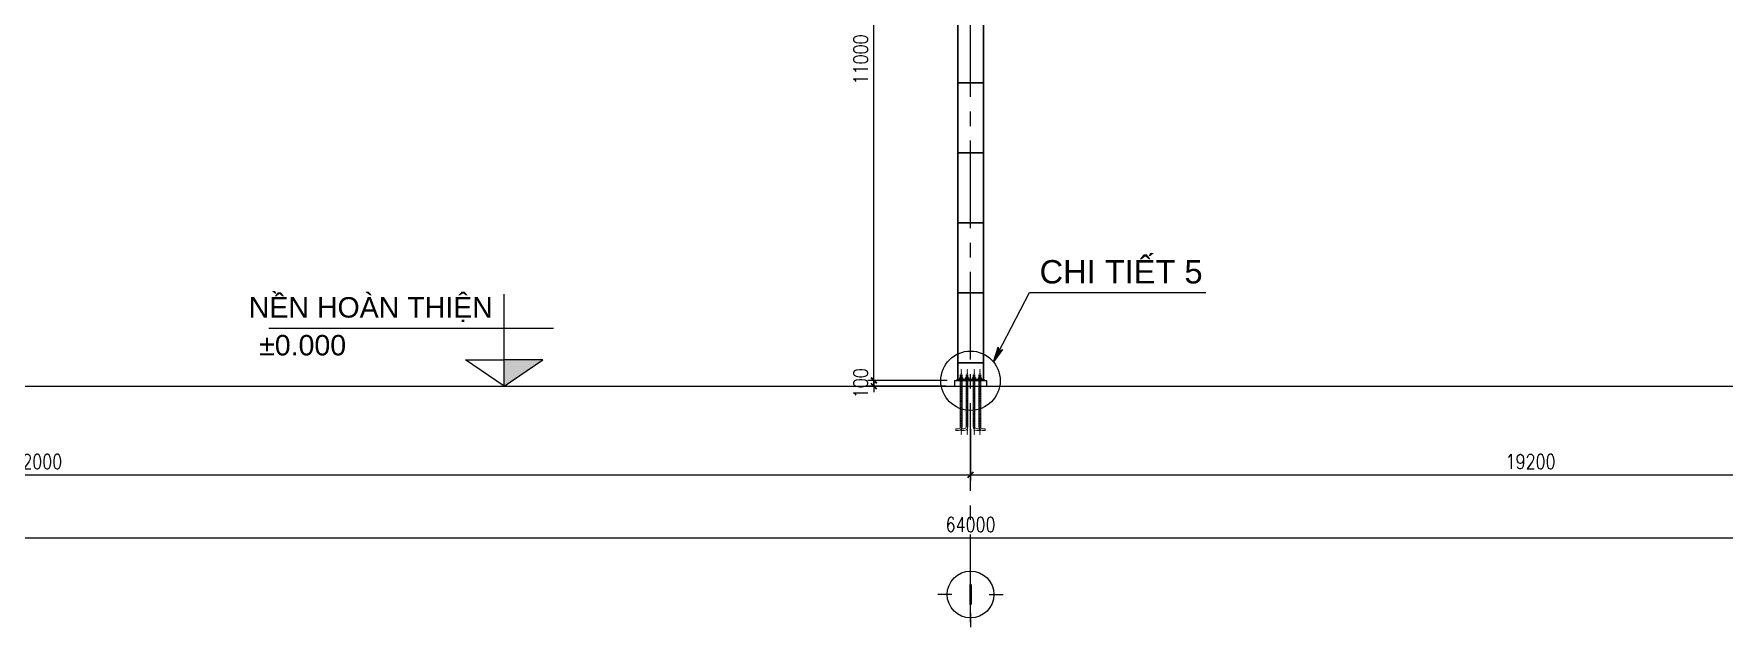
# Model space of a CAD drawing. Header units: inches. Extents: x 651127 to 1529722, y 768575 to 1021311.
# Drawn here: x 1023215 to 1052193, y 865900 to 876067 of the extents above; entities that cross this region are included whole.
import ezdxf
from ezdxf.enums import TextEntityAlignment as Align

# ---------------------------------------------------------------- set-up
doc = ezdxf.new("R2010")
doc.units = ezdxf.units.IN
doc.header["$LTSCALE"] = 1000
doc.header["$MEASUREMENT"] = 0
doc.linetypes.add('CENTER2', pattern=[1.125, 0.75, -0.125, 0.125, -0.125])
doc.linetypes.add('DASHDOTX2', pattern=[2, 1, -0.5, 0, -0.5])
doc.layers.get('DEFPOINTS').update_dxf_attribs({"color": 8, "lineweight": 9})
for name, color, linetype in [('DWGshare.com_12', 51, 'Continuous'), ('DWGshare.com_14', 7, 'Continuous'), ('DWGshare.com_16', 2, 'Continuous'), ('DWGshare.com_19', 136, 'Continuous'), ('DWGshare.com_2', 147, 'Continuous'), ('DWGshare.com_3', 7, 'Continuous'), ('DWGshare.com_32', 253, 'Continuous'), ('DWGshare.com_33', 9, 'Continuous'), ('DWGshare.com_34', 1, 'Continuous'), ('DWGshare.com_4', 8, 'CENTER2'), ('DWGshare.com_6', 40, 'Continuous')]:
    doc.layers.add(name, color=color, linetype=linetype)
doc.layers.add('DWGshare.com_20', color=115, linetype='Continuous', lineweight=20)
doc.styles.add('DWGshare.com_2', font='VHELVEB.TTF')
doc.styles.add('DWGshare.com_4', font='romans.shx', dxfattribs={"width": 0.8})
doc.styles.add('DWGshare.com_6', font='VHELVEN.TTF')
doc.dimstyles.new('DWGshare.com_1', dxfattribs={"dimscale": 100, "dimtxt": 2.5, "dimasz": 1, "dimexe": 1, "dimexo": 1.5, "dimgap": 1, "dimtad": 1, "dimdec": 0, "dimzin": 0, "dimdsep": 46, "dimtxsty": 'DWGshare.com_4', "dimblk": 'DWGshare.com_1', "dimcen": 1.5, "dimdle": 1, "dimclrd": 256, "dimclre": 256, "dimclrt": 7, "dimadec": 0, "dimazin": 0, "dimtfac": 1, "dimtdec": 0, "dimtix": 1, "dimtmove": 2, "dimatfit": 3, "dimfxl": 1, "dimtolj": 1, "dimtzin": 0, "dimarcsym": 0})
doc.dimstyles.new('DWGshare.com_4', dxfattribs={"dimscale": 100, "dimtxt": 2.5, "dimasz": 2, "dimexe": 1, "dimexo": 1.5, "dimgap": 1, "dimtad": 1, "dimdec": 0, "dimlfac": 0.5, "dimzin": 0, "dimdsep": 46, "dimtxsty": 'DWGshare.com_4', "dimblk": 'DWGshare.com_6', "dimcen": 1.5, "dimdle": 1, "dimclrd": 256, "dimclre": 256, "dimclrt": 7, "dimadec": 0, "dimazin": 0, "dimtfac": 1, "dimtdec": 0, "dimtix": 1, "dimtmove": 2, "dimatfit": 3, "dimldrblk": 'DWGshare.com_6', "dimfxl": 1, "dimtolj": 1, "dimtzin": 0, "dimarcsym": 0})

# ---------------------------------------------------------------- blocks, each defined once
blk = doc.blocks.new('DWGshare.com_1')
at = {"color": 0, "linetype": 'ByBlock', "const_width": 0.3}
blk.add_lwpolyline([(-0.5, -0.5), (0.5, 0.5)], dxfattribs=at)
blk = doc.blocks.new('*D232')
at = {"layer": 'DEFPOINTS', "color": 0, "transparency": 16777216}
for p in [(1007273, 869441), (1039273, 869441), (1039273, 868512)]:
    blk.add_point(p, dxfattribs=at)
at = {"layer": 'DWGshare.com_2', "lineweight": -2, "transparency": 16777216}
for p, q in [((1007273, 869291), (1007273, 868412)), ((1039273, 869291), (1039273, 868412)), ((1007173, 868512), (1039373, 868512))]:
    blk.add_line(p, q, dxfattribs=at)
at = {"layer": 'DWGshare.com_2', "lineweight": -2, "transparency": 16777216, "xscale": 100, "yscale": 100, "zscale": 100, "rotation": 180}
blk.add_blockref('DWGshare.com_1', (1007273, 868512), dxfattribs=at)
at = {"layer": 'DWGshare.com_2', "lineweight": -2, "transparency": 16777216, "xscale": 100, "yscale": 100, "zscale": 100}
blk.add_blockref('DWGshare.com_1', (1039273, 868512), dxfattribs=at)
at = {"layer": 'DWGshare.com_2', "color": 7, "transparency": 16777216, "insert": (1023273, 868737), "char_height": 250, "attachment_point": 5, "style": 'DWGshare.com_4'}
blk.add_mtext('\\A1;32000', dxfattribs=at)
blk = doc.blocks.new('*D233')
at = {"layer": 'DEFPOINTS', "color": 0, "transparency": 16777216}
for p in [(1039273, 869441), (1058473, 869441), (1058473, 868512)]:
    blk.add_point(p, dxfattribs=at)
at = {"layer": 'DWGshare.com_2', "lineweight": -2, "transparency": 16777216}
for p, q in [((1039273, 869291), (1039273, 868412)), ((1058473, 869291), (1058473, 868412)), ((1039173, 868512), (1058573, 868512))]:
    blk.add_line(p, q, dxfattribs=at)
at = {"layer": 'DWGshare.com_2', "lineweight": -2, "transparency": 16777216, "xscale": 100, "yscale": 100, "zscale": 100, "rotation": 180}
blk.add_blockref('DWGshare.com_1', (1039273, 868512), dxfattribs=at)
at = {"layer": 'DWGshare.com_2', "lineweight": -2, "transparency": 16777216, "xscale": 100, "yscale": 100, "zscale": 100}
blk.add_blockref('DWGshare.com_1', (1058473, 868512), dxfattribs=at)
at = {"layer": 'DWGshare.com_2', "color": 7, "transparency": 16777216, "insert": (1048873, 868737), "char_height": 250, "attachment_point": 5, "style": 'DWGshare.com_4'}
blk.add_mtext('\\A1;19200', dxfattribs=at)
blk = doc.blocks.new('*D234')
at = {"layer": 'DEFPOINTS', "color": 0, "transparency": 16777216}
for p in [(1071273, 869883), (1007273, 869597), (1071273, 867433)]:
    blk.add_point(p, dxfattribs=at)
at = {"layer": 'DWGshare.com_2', "lineweight": -2, "transparency": 16777216}
for p, q in [((1071273, 869733), (1071273, 867333)), ((1007273, 869447), (1007273, 867333)), ((1007173, 867433), (1071373, 867433))]:
    blk.add_line(p, q, dxfattribs=at)
at = {"layer": 'DWGshare.com_2', "lineweight": -2, "transparency": 16777216, "xscale": 100, "yscale": 100, "zscale": 100, "rotation": 180}
blk.add_blockref('DWGshare.com_1', (1007273, 867433), dxfattribs=at)
at = {"layer": 'DWGshare.com_2', "lineweight": -2, "transparency": 16777216, "xscale": 100, "yscale": 100, "zscale": 100}
blk.add_blockref('DWGshare.com_1', (1071273, 867433), dxfattribs=at)
at = {"layer": 'DWGshare.com_2', "color": 7, "transparency": 16777216, "insert": (1039273, 867658), "char_height": 250, "attachment_point": 5, "style": 'DWGshare.com_4'}
blk.add_mtext('\\A1;64000', dxfattribs=at)
blk = doc.blocks.new('*D235')
at = {"layer": 'DEFPOINTS', "color": 0, "transparency": 16777216}
for p in [(1037615, 881128), (1039198, 881128), (1039023, 870129)]:
    blk.add_point(p, dxfattribs=at)
at = {"layer": 'DWGshare.com_19', "lineweight": -2, "transparency": 16777216}
for p, q in [((1039048, 881128), (1037515, 881128)), ((1037615, 870029), (1037615, 881228)), ((1038873, 870129), (1037515, 870129))]:
    blk.add_line(p, q, dxfattribs=at)
at = {"layer": 'DWGshare.com_19', "lineweight": -2, "transparency": 16777216, "xscale": 100, "yscale": 100, "zscale": 100}
for p, rotation in [((1037615, 881128), 90), ((1037615, 870129), 270)]:
    blk.add_blockref('DWGshare.com_1', p, dxfattribs=dict(at, rotation=rotation))
at = {"layer": 'DWGshare.com_19', "color": 7, "transparency": 16777216, "insert": (1037390, 875629), "char_height": 250, "attachment_point": 5, "rotation": 90, "style": 'DWGshare.com_4'}
blk.add_mtext('\\A1;11000', dxfattribs=at)
blk = doc.blocks.new('*D236')
at = {"layer": 'DEFPOINTS', "color": 0, "transparency": 16777216}
for p in [(1037615, 870029), (1038998, 870029), (1039023, 870129)]:
    blk.add_point(p, dxfattribs=at)
at = {"layer": 'DWGshare.com_19', "lineweight": -2, "transparency": 16777216}
for p, q in [((1037615, 870129), (1037615, 870229)), ((1038873, 870129), (1037515, 870129)), ((1038848, 870029), (1037515, 870029)), ((1037615, 870129), (1037615, 870029)), ((1037615, 870029), (1037615, 869929))]:
    blk.add_line(p, q, dxfattribs=at)
at = {"layer": 'DWGshare.com_19', "lineweight": -2, "transparency": 16777216, "xscale": 100, "yscale": 100, "zscale": 100}
for p, rotation in [((1037615, 870129), 270), ((1037615, 870029), 90)]:
    blk.add_blockref('DWGshare.com_1', p, dxfattribs=dict(at, rotation=rotation))
at = {"layer": 'DWGshare.com_19', "color": 7, "transparency": 16777216, "insert": (1037390, 870079), "char_height": 250, "attachment_point": 5, "rotation": 90, "style": 'DWGshare.com_4'}
blk.add_mtext('\\A1;100', dxfattribs=at)
blk = doc.blocks.new('DWGshare.com_6')
at = {"linetype": 'CENTER2'}
blk.add_hatch(color=256, dxfattribs=at).paths.add_polyline_path([(-1.3, 0.22), (-1, 0), (-1.3, -0.22), (0, 0)])
blk.add_line((0, 0), (-1, 0), dxfattribs=at)
blk.add_lwpolyline([(-1.3, 0.22), (0, 0), (-1.3, -0.22), (-1, 0), (-1.3, 0.22)], dxfattribs=at)
blk = doc.blocks.new('DWGshare.com_2')
for p, q in [((0, 320), (0, 560)), ((-320, 0), (-560, 0)), ((320, 0), (560, 0)), ((0, -320), (0, -560))]:
    blk.add_line(p, q)
blk.add_circle((0, 0), 400)
at = {"linetype": 'Continuous', "style": 'DWGshare.com_2'}
blk.add_attdef('2', text='', height=350, dxfattribs=at).set_placement((0, 0), align=Align.MIDDLE_CENTER)

msp = doc.modelspace()

# ---------------------------------------------------------------- hatches: boundary and pattern name
at = {"layer": 'DWGshare.com_33', "linetype": 'Continuous'}
msp.add_hatch(color=256, dxfattribs=at).paths.add_polyline_path([(1031939, 870480.7), (1031278, 870028.7), (1031278, 870480.7)])

# ---------------------------------------------------------------- linework, layer by layer
at = {"layer": 'DWGshare.com_12'}
for p, q in [((1039047.5, 883633.5), (1039047.5, 870143)), ((1039057.5, 883633.5), (1039057.5, 870143)), ((1039487.5, 883633.5), (1039487.5, 870143)), ((1039497.5, 883633.5), (1039497.5, 870143)), ((1039057.5, 875233.6), (1039487.5, 875233.6)), ((1039057.5, 875229.6), (1039487.5, 875229.6)), ((1039057.5, 874033.6), (1039487.5, 874033.6)), ((1039057.5, 874029.6), (1039487.5, 874029.6)), ((1039057.5, 872833.6), (1039487.5, 872833.6)), ((1039057.5, 872829.6), (1039487.5, 872829.6)), ((1039057.5, 871633.6), (1039487.5, 871633.6)), ((1039057.5, 871629.6), (1039487.5, 871629.6)), ((1039057.5, 870433.6), (1039487.5, 870433.6)), ((1039057.5, 870429.6), (1039487.5, 870429.6)), ((1039037.5, 870143), (1039037.5, 870128.7)), ((1039037.5, 870143), (1039507.5, 870143))]:
    msp.add_line(p, q, dxfattribs=at)
at = {"layer": 'DWGshare.com_20'}
for p, q in [((1039097.5, 870148), (1039097.5, 870223)), ((1039097.5, 870223), (1039127.5, 870223)), ((1039127.5, 870148), (1039127.5, 870223)), ((1039197.5, 870148), (1039197.5, 870223)), ((1039197.5, 870223), (1039227.5, 870223)), ((1039227.5, 870148), (1039227.5, 870223)), ((1039317.5, 870148), (1039317.5, 870223)), ((1039347.5, 870223), (1039317.5, 870223)), ((1039347.5, 870148), (1039347.5, 870223)), ((1039417.5, 870148), (1039417.5, 870223)), ((1039447.5, 870223), (1039417.5, 870223)), ((1039447.5, 870148), (1039447.5, 870223)), ((1039069.7, 870148), (1039155.4, 870148)), ((1039069.7, 870143), (1039069.7, 870148)), ((1039069.7, 870143), (1039155.4, 870143)), ((1039082.5, 870148), (1039082.5, 870166.8)), ((1039082.5, 870148), (1039082.5, 870166.8)), ((1039088.8, 870173), (1039136.3, 870173)), ((1039097.5, 870215), (1039127.5, 870215)), ((1039097.5, 870207.5), (1039127.5, 870207.5)), ((1039097.5, 870200), (1039127.5, 870200)), ((1039097.5, 870192), (1039127.5, 870192)), ((1039097.5, 870183.9), (1039127.5, 870183.9)), ((1039097.5, 870176.5), (1039127.5, 870176.5)), ((1039142.5, 870148), (1039142.5, 870166.8)), ((1039155.4, 870143), (1039155.4, 870148)), ((1039169.7, 870148), (1039255.4, 870148)), ((1039169.7, 870143), (1039169.7, 870148)), ((1039169.7, 870143), (1039255.4, 870143)), ((1039182.5, 870148), (1039182.5, 870166.8)), ((1039182.5, 870148), (1039182.5, 870166.8)), ((1039188.8, 870173), (1039236.3, 870173)), ((1039197.5, 870215), (1039227.5, 870215)), ((1039197.5, 870207.5), (1039227.5, 870207.5)), ((1039197.5, 870200), (1039227.5, 870200)), ((1039197.5, 870192), (1039227.5, 870192)), ((1039197.5, 870183.9), (1039227.5, 870183.9)), ((1039197.5, 870176.5), (1039227.5, 870176.5)), ((1039242.5, 870148), (1039242.5, 870166.8)), ((1039255.4, 870143), (1039255.4, 870148)), ((1039289.7, 870143), (1039289.7, 870148)), ((1039375.4, 870148), (1039289.7, 870148)), ((1039375.4, 870143), (1039289.7, 870143)), ((1039302.5, 870148), (1039302.5, 870166.8)), ((1039356.3, 870173), (1039308.8, 870173)), ((1039347.5, 870215), (1039317.5, 870215)), ((1039347.5, 870207.5), (1039317.5, 870207.5)), ((1039347.5, 870200), (1039317.5, 870200)), ((1039347.5, 870192), (1039317.5, 870192)), ((1039347.5, 870183.9), (1039317.5, 870183.9)), ((1039347.5, 870176.5), (1039317.5, 870176.5)), ((1039362.5, 870148), (1039362.5, 870166.8)), ((1039362.5, 870148), (1039362.5, 870166.8)), ((1039375.4, 870143), (1039375.4, 870148)), ((1039389.7, 870143), (1039389.7, 870148)), ((1039475.4, 870148), (1039389.7, 870148)), ((1039475.4, 870143), (1039389.7, 870143)), ((1039402.5, 870148), (1039402.5, 870166.8)), ((1039456.3, 870173), (1039408.8, 870173)), ((1039447.5, 870215), (1039417.5, 870215)), ((1039447.5, 870207.5), (1039417.5, 870207.5)), ((1039447.5, 870200), (1039417.5, 870200)), ((1039447.5, 870192), (1039417.5, 870192)), ((1039447.5, 870183.9), (1039417.5, 870183.9)), ((1039447.5, 870176.5), (1039417.5, 870176.5)), ((1039462.5, 870148), (1039462.5, 870166.8)), ((1039462.5, 870148), (1039462.5, 870166.8)), ((1039475.4, 870143), (1039475.4, 870148))]:
    msp.add_line(p, q, dxfattribs=at)
for points in [[(1039127.5, 870143), (1039127.5, 869334, -0.4142136), (1039065, 869271.5), (1039018.5, 869271.5), (1039018.5, 869301.5), (1039050, 869301.5), (1039065, 869301.5, 0.4142136), (1039097.5, 869334), (1039097.5, 870143)], [(1039227.5, 870143), (1039227.5, 869334, -0.4142136), (1039165, 869271.5), (1039118.5, 869271.5), (1039118.5, 869301.5), (1039150, 869301.5), (1039165, 869301.5, 0.4142136), (1039197.5, 869334), (1039197.5, 870143)], [(1039317.5, 870143), (1039317.5, 869334, 0.4142136), (1039380, 869271.5), (1039426.5, 869271.5), (1039426.5, 869301.5), (1039395, 869301.5), (1039380, 869301.5, -0.4142136), (1039347.5, 869334), (1039347.5, 870143)], [(1039417.5, 870143), (1039417.5, 869334, 0.4142136), (1039480, 869271.5), (1039526.5, 869271.5), (1039526.5, 869301.5), (1039495, 869301.5), (1039480, 869301.5, -0.4142136), (1039447.5, 869334), (1039447.5, 870143)]]:
    msp.add_lwpolyline(points, format="xyb", dxfattribs=at)
for centre, start, end in [((1039088.8, 870166.8), 90, 180), ((1039088.8, 870166.8), 90, 180), ((1039091.3, 870166.8), 0, 90), ((1039103.8, 870166.8), 90, 180), ((1039121.3, 870166.8), 0, 90), ((1039133.8, 870166.8), 90, 180), ((1039136.3, 870166.8), 0, 90), ((1039188.8, 870166.8), 90, 180), ((1039188.8, 870166.8), 90, 180), ((1039191.3, 870166.8), 0, 90), ((1039203.8, 870166.8), 90, 180), ((1039221.3, 870166.8), 0, 90), ((1039233.8, 870166.8), 90, 180), ((1039236.3, 870166.8), 0, 90), ((1039308.8, 870166.8), 90, 180), ((1039311.3, 870166.8), 0, 90), ((1039323.8, 870166.8), 90, 180), ((1039341.3, 870166.8), 0, 90), ((1039353.8, 870166.8), 90, 180), ((1039356.3, 870166.8), 0, 90), ((1039356.3, 870166.8), 0, 90), ((1039408.8, 870166.8), 90, 180), ((1039411.3, 870166.8), 0, 90), ((1039423.8, 870166.8), 90, 180), ((1039441.3, 870166.8), 0, 90), ((1039453.8, 870166.8), 90, 180), ((1039456.3, 870166.8), 0, 90), ((1039456.3, 870166.8), 0, 90)]:
    msp.add_arc(centre, 6.25, start, end, dxfattribs=at)
at = {"layer": 'DWGshare.com_3'}
for p, q in [((1038997.5, 870128.7), (1039547.5, 870128.7)), ((1038997.5, 870128.7), (1038997.5, 870028.7)), ((1039547.5, 870128.7), (1039547.5, 870028.7))]:
    msp.add_line(p, q, dxfattribs=at)
at = {"layer": 'DWGshare.com_32', "ltscale": 0.9}
for p, q in [((1039037.5, 870143), (1039507.5, 870143)), ((1039507.5, 870143), (1039507.5, 870128.7))]:
    msp.add_line(p, q, dxfattribs=at)
at = {"layer": 'DWGshare.com_33', "linetype": 'Continuous'}
for p, q in [((1031278, 870028.7), (1031278, 871608.5)), ((1027244.2, 871021.9), (1032124, 871021.9)), ((1030617, 870480.7), (1031278, 870480.7)), ((1031278, 870028.7), (1030617, 870480.7)), ((1031939, 870480.7), (1031278, 870480.7)), ((1031278, 870028.7), (1031939, 870480.7)), ((1030254.9, 870028.7), (1032504.9, 870028.7))]:
    msp.add_line(p, q, dxfattribs=at)
at = {"layer": 'DWGshare.com_33', "color": 1}
msp.add_line((1003533.1, 870028.7), (1072633.8, 870028.7), dxfattribs=at)
at = {"layer": 'DWGshare.com_34', "ltscale": 100}
msp.add_circle((1039272.5, 870123.5), 508.7, dxfattribs=at)
at = {"layer": 'DWGshare.com_4', "ltscale": 2}
msp.add_line((1039272.5, 865987.1), (1039272.5, 881501.6), dxfattribs=at)
at = {"layer": 'DWGshare.com_4', "linetype": 'DASHDOTX2', "ltscale": 0.01}
for p, q in [((1039112.5, 870312.8), (1039112.5, 869202.5)), ((1039212.5, 870312.8), (1039212.5, 869202.5)), ((1039332.5, 870312.8), (1039332.5, 869202.5)), ((1039332.5, 870312.8), (1039332.5, 869202.5)), ((1039432.5, 870312.8), (1039432.5, 869202.5))]:
    msp.add_line(p, q, dxfattribs=at)

# ---------------------------------------------------------------- block references
at = {"layer": 'DWGshare.com_6', "linetype": 'CENTER2'}
msp.add_blockref('DWGshare.com_2', (1039272.5, 866460.4), dxfattribs=at).add_auto_attribs({'2': 'I'})

# ---------------------------------------------------------------- texts
at = {"layer": 'DWGshare.com_14', "style": 'DWGshare.com_6'}
msp.add_text('CHI TIEÁT 5', height=400, dxfattribs=at).set_placement((1041853.9, 872047.5), align=Align.MIDDLE)
at = {"layer": 'DWGshare.com_16', "style": 'DWGshare.com_6'}
for s, p in [('NEÀN HOAØN THIEÄN', (1028991.5, 871394.4)), ('%%P0.000', (1027823.1, 870732.3))]:
    msp.add_text(s, height=350, dxfattribs=at).set_placement(p, align=Align.MIDDLE)

# ---------------------------------------------------------------- dimensions: what is measured, and where the dimension line sits
at = {"layer": 'DWGshare.com_19'}
for base, p2, picture, middle in [((1037614.8, 881128.5), (1039197.5, 881128.5), '*D235', (1037389.8, 875628.6)), ((1037614.8, 870028.7), (1038997.5, 870028.7), '*D236', (1037389.8, 870078.7))]:
    dim = msp.add_linear_dim(base=base, p1=(1039022.5, 870128.7), p2=p2, angle=90, dimstyle='DWGshare.com_1', dxfattribs=at)
    dim.commit()
    dim.dimension.update_dxf_attribs({"geometry": picture, "text_midpoint": middle})
at = {"layer": 'DWGshare.com_2'}
for base, p1, p2, picture, middle in [((1071272.5, 867433.5), (1007272.5, 869597), (1071272.5, 869883), '*D234', (1039272.5, 867658.5)), ((1039272.5, 868512.2), (1007272.5, 869440.6), (1039272.5, 869440.6), '*D232', (1023272.5, 868737.2)), ((1058472.5, 868512.2), (1039272.5, 869440.6), (1058472.5, 869440.6), '*D233', (1048872.5, 868737.2))]:
    dim = msp.add_linear_dim(base=base, p1=p1, p2=p2, dimstyle='DWGshare.com_1', dxfattribs=at)
    dim.commit()
    dim.dimension.update_dxf_attribs({"geometry": picture, "text_midpoint": middle})

# ---------------------------------------------------------------- leaders
msp.add_leader([(1039664.1, 870448.1), (1040282.4, 871635.2), (1043307, 871635.2)], dimstyle='DWGshare.com_4', dxfattribs=at)

doc.saveas('drawing.dxf')
